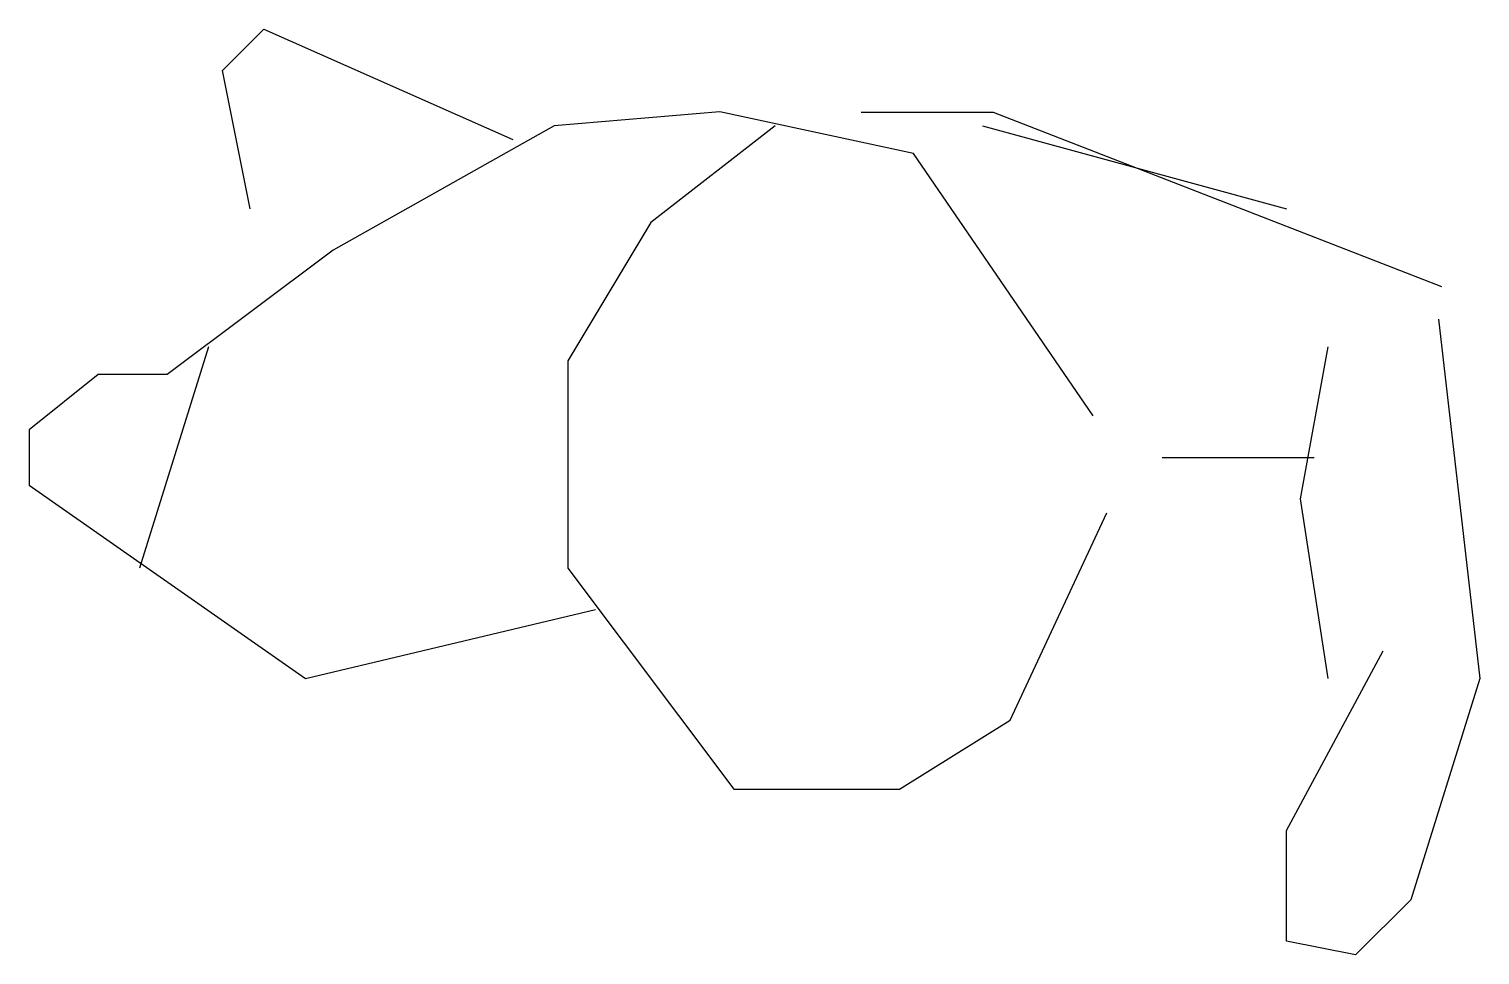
# Model space of a CAD drawing. Extents: x -0.391 to 0.356, y -0.43 to 0.046.
import ezdxf

# ---------------------------------------------------------------- set-up
doc = ezdxf.new("R2010")
doc.units = 0
doc.layers.add('LINES', color=7, linetype='CONTINUOUS')

msp = doc.modelspace()

# ---------------------------------------------------------------- linework, layer by layer
at = {"layer": 'LINES'}
for p, q in [((0.03735, 0.00352), (0.10516, 0.00352)), ((0.10516, 0.00352), (0.33572, -0.08613))]:
    msp.add_line(p, q, dxfattribs=at)
for points in [[(-0.277, -0.04617), (-0.29121, 0.0249), (-0.26989, 0.04622), (-0.14196, -0.01063)], [(0.15653, -0.15277), (0.06414, -0.01774), (-0.03536, 0.00358), (-0.12064, -0.00353), (-0.23435, -0.06749), (-0.31964, -0.13145), (-0.35517, -0.13145), (-0.39071, -0.15988), (-0.39071, -0.18831), (-0.24857, -0.28781), (-0.09932, -0.25227)], [(-0.00693, -0.00353), (-0.07089, -0.05327), (-0.11354, -0.12434), (-0.11354, -0.23095), (-0.02825, -0.34466), (0.05703, -0.34466), (0.11389, -0.30913), (0.16364, -0.20252)], [(0.09967, -0.00353), (0.25603, -0.04617)], [(0.3342, -0.10302), (0.35553, -0.28781), (0.31999, -0.40152), (0.29156, -0.42995), (0.25603, -0.42284), (0.25603, -0.36598), (0.30578, -0.27359)], [(-0.29832, -0.11724), (-0.33385, -0.23095)], [(0.27735, -0.11724), (0.26313, -0.19541), (0.27735, -0.28781)], [(0.19206, -0.17409), (0.27024, -0.17409)]]:
    msp.add_lwpolyline(points, dxfattribs=at)

doc.saveas('drawing.dxf')
